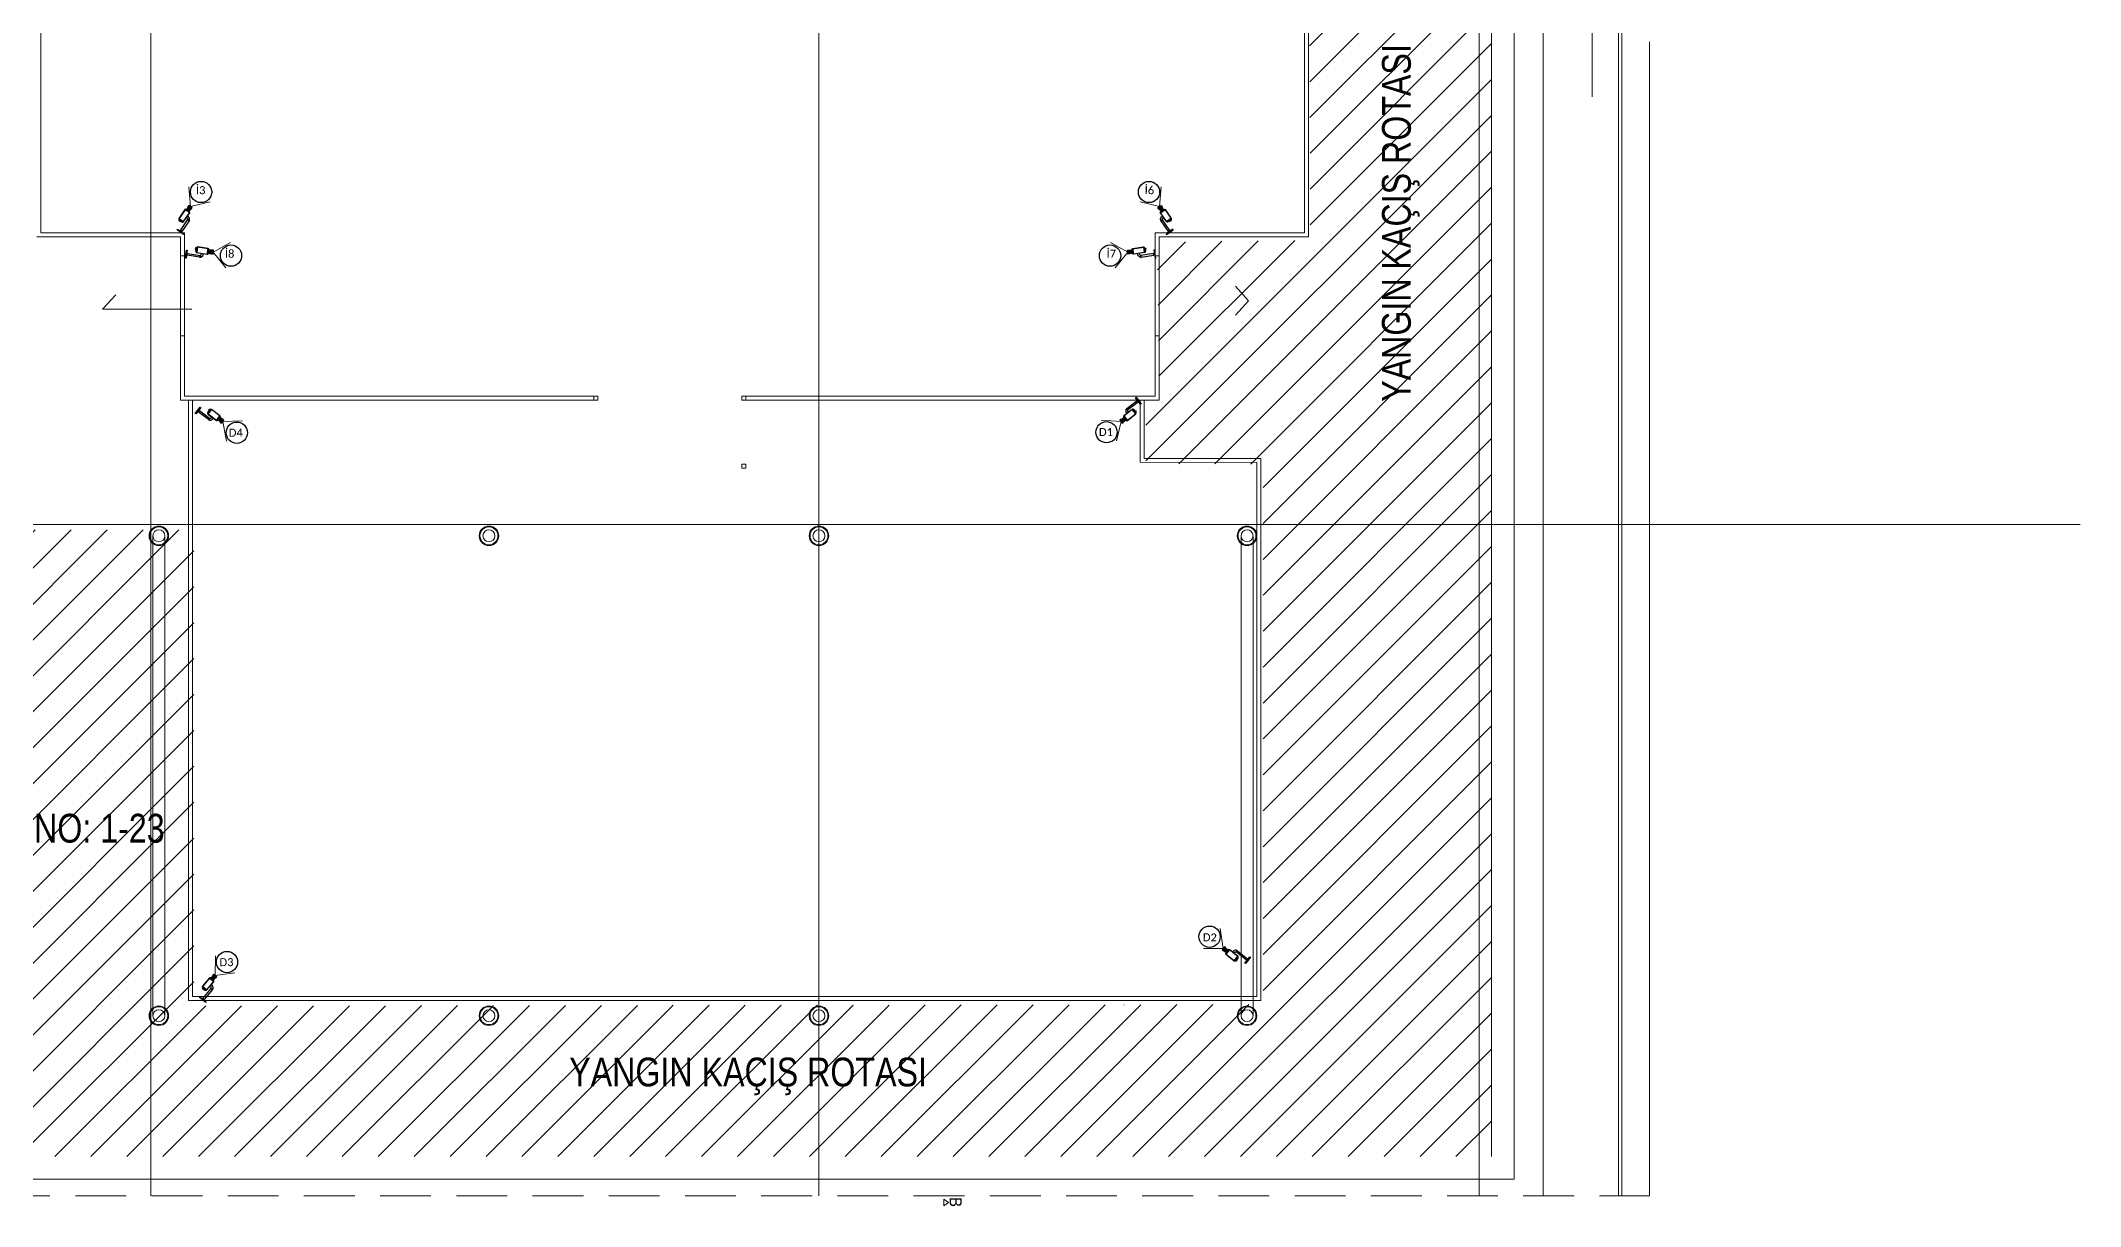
# Model space of a CAD drawing. Header units: millimetres. Extents: x -24 to 530668, y -246875 to -2983.
# Drawn here: x 377543 to 380092, y -216774 to -215317 of the extents above; entities that cross this region are included whole.
import ezdxf
from ezdxf.enums import TextEntityAlignment as Align

# ---------------------------------------------------------------- set-up
doc = ezdxf.new("R2010")
doc.units = ezdxf.units.MM
doc.linetypes.add('DASHED2', pattern=[9.525, 6.35, -3.175])
doc.linetypes.add('Dot & Dashed', pattern=[0.335139, 0.176389, -0.088194, 0, -0.070556])
doc.layers.get('0').update_dxf_attribs({"lineweight": 20})
for name, color, linetype in [('cctv', 3, 'Continuous'), ('SMATV', 4, 'Continuous'), ('wall_gyps', 45, 'Continuous')]:
    doc.layers.add(name, color=color, linetype=linetype)
for name, color, linetype, lineweight in [('T_elektrik', 10, 'Continuous', 9), ('t_tarama', 253, 'Continuous', 5), ('ölçü', 251, 'Continuous', 5)]:
    doc.layers.add(name, color=color, linetype=linetype, lineweight=lineweight)
doc.styles.get("Standard").update_dxf_attribs({"font": 'times.ttf', "height": 12})
doc.styles.add('txt_tur_1', font='arial.ttf', dxfattribs={"height": 1.5})
doc.styles.add('Ölçü50', font='calibri.ttf', dxfattribs={"width": 0.7})

# ---------------------------------------------------------------- blocks, each defined once
blk = doc.blocks.new('kam')
h = blk.add_hatch(color=1)
edge = h.paths.add_edge_path(flags=16)
edge.add_line((-3143.13, 8517.33), (-3143.83, 8517.33))
edge.add_ellipse((-3143.83, 8517.27), major_axis=(0.0426, 0.0426), ratio=1, start_angle=45, end_angle=135)
edge.add_line((-3143.89, 8517.27), (-3143.89, 8517.03))
edge.add_ellipse((-3143.83, 8517.03), major_axis=(0.0426, 0.0426), ratio=1, start_angle=135, end_angle=225)
edge.add_line((-3143.83, 8516.97), (-3143.13, 8516.97))
edge.add_ellipse((-3143.13, 8517.03), major_axis=(0.0426, 0.0426), ratio=1, start_angle=225, end_angle=315)
edge.add_line((-3143.07, 8517.03), (-3143.07, 8517.27))
edge.add_ellipse((-3143.13, 8517.27), major_axis=(0.0426, 0.0426), ratio=1, start_angle=315, end_angle=405)
edge = h.paths.add_edge_path()
edge.add_line((-3143.13, 8517.34), (-3143.83, 8517.34))
edge.add_ellipse((-3143.83, 8517.27), major_axis=(0.0495, 0.0495), ratio=1, start_angle=45, end_angle=135)
edge.add_line((-3143.9, 8517.27), (-3143.9, 8517.03))
edge.add_ellipse((-3143.83, 8517.03), major_axis=(0.0495, 0.0495), ratio=1, start_angle=135, end_angle=225)
edge.add_line((-3143.83, 8516.96), (-3143.13, 8516.96))
edge.add_ellipse((-3143.13, 8517.03), major_axis=(0.0495, 0.0495), ratio=1, start_angle=225, end_angle=315)
edge.add_line((-3143.06, 8517.03), (-3143.06, 8517.27))
edge.add_ellipse((-3143.13, 8517.27), major_axis=(0.0495, 0.0495), ratio=1, start_angle=315, end_angle=405)
for points in [[(-3143, 8517.25), (-3143.04, 8517.25), (-3143.04, 8517.05), (-3143, 8517.05)], [(-3142.75, 8517.28), (-3142.87, 8517.28), (-3142.87, 8517.02), (-3142.75, 8517.02)]]:
    blk.add_hatch(color=1).paths.add_polyline_path(points)
at = {"color": 1}
for p, q in [((-3143.9, 8517.25), (-3143.96, 8517.25)), ((-3143.96, 8517.25), (-3143.96, 8517.19)), ((-3143.96, 8517.19), (-3143.9, 8517.19)), ((-3143.9, 8517.16), (-3143.93, 8517.16)), ((-3143.93, 8517.16), (-3143.93, 8517.07)), ((-3143.93, 8517.07), (-3143.9, 8517.07)), ((-3143.9, 8517.27), (-3143.9, 8517.03)), ((-3143.89, 8517.27), (-3143.89, 8517.03)), ((-3143.83, 8517.34), (-3143.83, 8516.96)), ((-3143.13, 8517.34), (-3143.83, 8517.34)), ((-3143.13, 8517.33), (-3143.83, 8517.33)), ((-3143.83, 8516.97), (-3143.13, 8516.97)), ((-3143.83, 8516.96), (-3143.13, 8516.96)), ((-3143.13, 8516.96), (-3143.13, 8517.34)), ((-3143.07, 8517.03), (-3143.07, 8517.27)), ((-3143.06, 8517.03), (-3143.06, 8517.27)), ((-3143, 8517.25), (-3143.04, 8517.25)), ((-3143.04, 8517.25), (-3143.04, 8517.05)), ((-3143.04, 8517.05), (-3143, 8517.05)), ((-3143, 8517.05), (-3143, 8517.25)), ((-3142.89, 8517.26), (-3142.98, 8517.26)), ((-3142.98, 8517.26), (-3142.98, 8517.04)), ((-3142.89, 8517.24), (-3142.98, 8517.24)), ((-3142.89, 8517.21), (-3142.98, 8517.21)), ((-3142.89, 8517.18), (-3142.98, 8517.18)), ((-3142.89, 8517.15), (-3142.98, 8517.15)), ((-3142.89, 8517.12), (-3142.98, 8517.12)), ((-3142.89, 8517.1), (-3142.98, 8517.1)), ((-3142.89, 8517.07), (-3142.98, 8517.07)), ((-3142.98, 8517.04), (-3142.89, 8517.04)), ((-3142.89, 8517.04), (-3142.89, 8517.26)), ((-3142.75, 8517.28), (-3142.87, 8517.28)), ((-3142.87, 8517.28), (-3142.87, 8517.02)), ((-3142.87, 8517.02), (-3142.75, 8517.02)), ((-3142.75, 8517.02), (-3142.75, 8517.28))]:
    blk.add_line(p, q, dxfattribs=at)
for centre, major_axis, start_param, end_param in [((-3143.83, 8517.27), (0.0495, 0.0495), 0.785398, 2.356194), ((-3143.83, 8517.03), (0.0495, 0.0495), 2.356194, 3.926991), ((-3143.83, 8517.27), (0.0426, 0.0426), 0.785398, 2.356194), ((-3143.83, 8517.03), (0.0426, 0.0426), 2.356194, 3.926991), ((-3143.13, 8517.27), (0.0495, 0.0495), 5.497787, 7.068583), ((-3143.13, 8517.27), (0.0426, 0.0426), 5.497787, 7.068583), ((-3143.13, 8517.03), (0.0495, 0.0495), 3.926991, 5.497787), ((-3143.13, 8517.03), (0.0426, 0.0426), 3.926991, 5.497787)]:
    blk.add_ellipse(centre, major_axis=major_axis, ratio=1, start_param=start_param, end_param=end_param, dxfattribs=at)
blk = doc.blocks.new('kamera')
at = {"layer": 'cctv', "color": 1}
for p, q in [((-18.9, 10.6), (-19.9, 9.2)), ((-17, 9.2), (-18, 7.8))]:
    blk.add_line(p, q, dxfattribs=at)
for points in [[(-14.1, 11.6), (-13.8, 11.4), (-15.4, 9.2), (-15.6, 9.3)], [(-14, 11.2), (-14, 11.2), (-15.2, 9.3), (-15.2, 9.3)], [(-14, 11.2), (-0.8, 1.9), (-2.1, 0.1), (-15.2, 9.3)], [(2.1, 4.7), (2.9, 4.1), (-2.9, -4.1), (-3.7, -3.6)]]:
    blk.add_lwpolyline(points, close=True, dxfattribs=at)
for centre, radius, start, end in [((-16, 7.7), 4.08, 63.7243, 135.4103), ((-15.9, 7.5), 2.02, 79.4581, 124.8672)]:
    blk.add_arc(centre, radius, start, end, dxfattribs=at)
at = {"layer": 'SMATV', "color": 6, "linetype": 'Dot & Dashed', "extrusion": (0, 0, -1), "xscale": -18.97046912377849, "yscale": 18.97046910458119, "zscale": -18.97046912377849, "rotation": 215.1445265679582}
blk.add_blockref('kam', (-44226, 166452.3), dxfattribs=at)
blk = doc.blocks.new('SKDF')
at = {"layer": 't_tarama'}
h = blk.add_hatch(dxfattribs=at)
h.set_pattern_fill('ANSI31', color=256, scale=10)
h.set_pattern_definition([(45, (232299.487, -125028.596), (-22.45064, 22.45064), [])])
h.paths.add_polyline_path([(259409.8, -111696.1), (259838.2, -111696.1), (259838.2, -112291.4), (261174.6, -112289.6), (261174.6, -111613.9), (261028.2, -111613.6), (261028.2, -111534.1), (261044.7, -111534.1), (261042.4, -111336.5), (261233.7, -111334.1), (261231.4, -110772.4), (261585.9, -110772.8), (261585.9, -110972.6), (261460.2, -110972.6), (261460.2, -111846.1), (261460.2, -112479.8), (259409.8, -112479.8)])
h = blk.add_hatch(dxfattribs=at)
h.set_pattern_fill('ANSI31', color=256, scale=10)
h.set_pattern_definition([(45, (232299.487, -125028.596), (-22.45064, 22.45064), [])])
h.paths.add_polyline_path([(259409.8, -111696.1), (259838.2, -111696.1), (259838.2, -112291.4), (261174.6, -112289.6), (261174.6, -111613.9), (261028.2, -111613.6), (261028.2, -111534.1), (261044.7, -111534.1), (261042.4, -111336.5), (261233.7, -111334.1), (261231.4, -110772.4), (261585.9, -110772.8), (261585.9, -110972.6), (261460.2, -110972.6), (261460.2, -111846.1), (261460.2, -112479.8), (259409.8, -112479.8)])
for p, q in [((259784.5, -112528.6, -17966.2), (259784.5, -109266.3, -17966.2)), ((260619.5, -112528.6, -17966.2), (260619.5, -109266.3, -17966.2)), ((261444.5, -112528.6, -17966.2), (261444.5, -109266.3, -17966.2)), ((261524.5, -112528.6, -17966.2), (261524.5, -109266.3, -17966.2)), ((259647, -111324.7), (259646.9, -110773.6, 0)), ((261585.9, -110772.6, -17966.2), (261585.9, -111154.9, -17966.2)), ((261460.2, -112479.8, -17966.2), (261460.2, -110972.6, 0.6)), ((261618.9, -111060.1, -17966.2), (261618.9, -112528.6, -17966.2)), ((261622.9, -111063.2, -17966.2), (261622.9, -112528.6, -17966.2)), ((261657.7, -112528.6, -17966.3), (261657.7, -111085.9, -17967.5)), ((259821.6, -111329.7), (259642, -111329.7)), ((259647, -111324.7), (259826.6, -111324.7)), ((259724.1, -111420.5), (259740.6, -111402.3)), ((261156.4, -111409.9), (261139.9, -111391.7)), ((261156.4, -111409.9), (261139.9, -111428)), ((259835.6, -111420.5), (259724.1, -111420.5)), ((260338.2, -111529.1, 0), (259826.6, -111529.1, 0)), ((259831.6, -112284.5, 0), (259831.6, -111534.1, 0)), ((259836.6, -112279.5, 0), (259836.6, -111534.1, 0)), ((261039.7, -111529.1, 0), (260528.2, -111529.1, 0)), ((261021, -111534.1, 0), (261020.9, -111611.7, 0)), ((261021, -111534.1, 0), (261021, -111534.5)), ((261026, -111534.1, 0), (261025.9, -111606.8, 0)), ((261020.9, -111611.7, 0), (261166.6, -111612, 0)), ((261025.9, -111606.8, 0), (261171.6, -111607.1, 0)), ((261166.6, -111612, 0), (261166.6, -112279.5, 0)), ((261171.6, -111607.1, 0), (261171.6, -112284.5, 0)), ((258928.1, -111689.6, -17966.2), (262195.9, -111689.6, -17966.2)), ((261166.6, -112279.5, 0), (259836.6, -112279.5, 0)), ((261171.6, -112284.5, 0), (259831.6, -112284.5, 0)), ((261488.4, -112508, -17966.8), (259363.5, -112508, -17966.8)), ((260781.3, -112537.1), (260775.6, -112532.9)), ((260775.6, -112541.3), (260775.6, -112532.9)), ((260781.3, -112537.1), (260775.6, -112541.3))]:
    blk.add_line(p, q, dxfattribs=at)
at = {"layer": 't_tarama', "linetype": 'DASHED2', "ltscale": 10}
blk.add_line((258928.1, -112528.6, -17966.2), (261657.7, -112528.6, -17966.2), dxfattribs=at)
at = {"layer": 't_tarama'}
for points, elevation in [([(261488.4, -112508), (261488.4, -109865.4)], -17966.8), ([(261039.7, -111529.1), (261039.7, -111324.7)], 0), ([(261044.7, -111534.1), (261044.7, -111329.7)], 0), ([(259821.6, -111534.1), (260338.2, -111534.1)], 0), ([(260338.2, -111529.1), (260338.2, -111533.1)], 0), ([(261039.7, -111529.1), (260528.2, -111529.1)], 0), ([(260528.2, -111529.1), (260528.2, -111533.1)], 0), ([(260528.2, -111534.1), (261044.7, -111534.1)], 0), ([(261021, -111534.1), (261026, -111534.1)], 0)]:
    blk.add_lwpolyline(points, dxfattribs=dict(at, elevation=elevation))
for points in [[(261432, -110767.6), (261226.2, -110767.6), (261226.2, -111324.7)], [(261432, -110772.6), (261231.2, -110772.6), (261231.2, -111329.7)], [(259821.6, -111324.7), (259821.6, -111324.7)], [(259821.6, -111324.7), (259821.6, -111324.7)], [(259821.6, -111329.7), (259821.6, -111534.1)], [(259826.6, -111324.7), (259826.6, -111529.1)], [(261039.7, -111324.7), (261226.2, -111324.7)], [(261044.7, -111329.7), (261231.2, -111329.7)], [(259787, -112303.6), (259787, -111703.6)], [(259802, -112303.6), (259802, -111703.6)], [(261147, -111703.6), (261147, -112303.6)], [(261162, -111703.6), (261162, -112303.6)], [(261000.7, -112289.9), (261001, -112289.9)]]:
    blk.add_lwpolyline(points, dxfattribs=at)
blk.add_lwpolyline([(259821.6, -111353.5), (259826.6, -111353.5), (259826.6, -111453.5), (259821.6, -111453.5)], close=True, dxfattribs=at)
at = {"layer": 't_tarama', "elevation": 0}
for points in [[(261039.7, -111353.6), (261044.7, -111353.6), (261044.7, -111453.6), (261039.7, -111453.6)], [(260343.2, -111529.1), (260343.2, -111534.1), (260338.2, -111534.1), (260338.2, -111529.1)], [(260528.2, -111529.1), (260528.2, -111534.1), (260523.2, -111534.1), (260523.2, -111529.1)], [(260528.2, -111614.1), (260528.2, -111619.1), (260523.2, -111619.1), (260523.2, -111614.1)]]:
    blk.add_lwpolyline(points, close=True, dxfattribs=at)
at = {"layer": 't_tarama'}
for centre, radius in [((259794.5, -111703.6), 12.2), ((259794.5, -111703.6), 11.2), ((259794.5, -111703.6), 7.5), ((260207, -111703.6), 12.2), ((260207, -111703.6), 11.2), ((260207, -111703.6), 7.5), ((260619.5, -111703.6), 12.2), ((260619.5, -111703.6), 11.2), ((260619.5, -111703.6), 7.5), ((261154.5, -111703.6), 12.2), ((261154.5, -111703.6), 11.2), ((261154.5, -111703.6), 7.5), ((259794.5, -112303.6), 12.2), ((259794.5, -112303.6), 11.2), ((259794.5, -112303.6), 7.5), ((260207, -112303.6), 12.2), ((260207, -112303.6), 11.2), ((260207, -112303.6), 7.5), ((260619.5, -112303.6), 12.2), ((260619.5, -112303.6), 11.2), ((260619.5, -112303.6), 7.5), ((261154.5, -112303.6), 12.2), ((261154.5, -112303.6), 11.2), ((261154.5, -112303.6), 7.5)]:
    blk.add_circle(centre, radius, dxfattribs=at)
at = {"layer": 't_tarama', "insert": (261323.2, -111536.1, 0), "char_height": 36, "width": 518.455, "attachment_point": 1, "rotation": 90}
blk.add_mtext('{\\fArial|b0|i0|c162|p34;\\W0.8;YANGIN KAÇIŞ ROTASI}', dxfattribs=at)
at = {"layer": 't_tarama', "char_height": 36, "attachment_point": 1}
for s, insert, width in [('{\\fArial|b0|i0|c238|p34;\\W0.8;KONTRAT NO:\\fArial|b0|i0|c162|p34; 1-23}', (259435.1, -112051.2, 0), 1137.259), ('{\\fArial|b0|i0|c162|p34;\\W0.8;YANGIN KAÇIŞ ROTASI}', (260307.4, -112356, 0), 518.455)]:
    blk.add_mtext(s, dxfattribs=dict(at, insert=insert, width=width))
at = {"layer": 't_tarama', "insert": (260782.9, -112542.8, 0), "char_height": 15, "width": 84.413, "attachment_point": 9, "rotation": 270, "style": 'Ölçü50'}
blk.add_mtext('{\\fLucida Sans Unicode|b0|i0|c162|p34;\\W1;B}', dxfattribs=at)
at = {"layer": 't_tarama', "style": 'txt_tur_1'}
for tag, p in [('19S', (258900.9, -109894, -17966.2)), ('20T', (258887.5, -110719, -17966.2)), ('21U', (258887.5, -111705, -17966.2)), ('22V', (258887.5, -112544, -17966.2))]:
    blk.add_attdef(tag, text='', height=30, dxfattribs=at).set_placement(p, align=Align.CENTER)
blk = doc.blocks.new('CAM')
at = {"layer": 'T_elektrik'}
for p, q in [((259764.3, -115273.6, -98566.1), (259762.4, -115249, -98566.1)), ((260975.5, -115273.6, -98566.1), (260977.5, -115249, -98566.1)), ((259764.3, -115273.6, -98566.1), (259788.7, -115267.9, -98566.1)), ((260975.5, -115273.6, -98566.1), (260951.2, -115267.9, -98566.1)), ((259792.8, -115330.9, 0), (259814.2, -115318.5, 0)), ((259792.8, -115330.9, 0), (259808.5, -115350.4, 0)), ((260935.7, -115330.9, 0), (260914.3, -115318.5, 0)), ((260935.7, -115330.9, 0), (260920, -115350.4, 0)), ((259804.6, -115542.5), (259829.3, -115541.6)), ((259804.6, -115542.5), (259809.3, -115567.1)), ((260927.4, -115542.6), (260902.5, -115540.6)), ((260927.4, -115542.6), (260921.7, -115566.7)), ((261055.2, -116201.1), (261051.2, -116176.4)), ((261055.2, -116201.1), (261030.5, -116201.3)), ((259795.1, -116235), (259795.4, -116210.3)), ((259795.1, -116235), (259819.8, -116231.6))]:
    blk.add_line(p, q, dxfattribs=at)
at = {"layer": 'wall_gyps', "color": 2}
for centre in [(259777.6, -115255.5, -98566.1), (260962.3, -115255.5, -98566.1), (259814.9, -115335, 0), (260913.6, -115335, 0), (259822.2, -115556.5), (260909.2, -115555.8), (261038, -116186.6), (259809.9, -116218.2)]:
    blk.add_circle(centre, 13.3, dxfattribs=at)
for p, rotation in [((259751.6, -115305.6, -98566.1), 270.6261801891121), ((259758.5, -115333.1, 0), 206.1823382242412), ((260949.3, -115516.2), 72.78241769145399), ((259773.3, -115528.4), 178.2157640128872), ((261086.1, -116216.1), 356.6264298566083), ((259779.5, -116265.7), 265.4069884222542)]:
    blk.add_blockref('kamera', p, dxfattribs=dict(rotation=rotation))
at = {"xscale": -1}
for p, rotation in [((260988.3, -115305.6, -98566.1), 89.37381981088802), ((260970, -115333.1, 0), 153.8176617757589)]:
    blk.add_blockref('kamera', p, dxfattribs=dict(at, rotation=rotation))
at = {"layer": 'ölçü'}
blk.add_blockref('SKDF', (-69.7, -3981.7), dxfattribs=at)
at = {"layer": 'wall_gyps', "color": 1, "char_height": 10}
for s, insert, attachment_point, rotation in [('{\\fCalibri|b0|i0|c0|p34;İ\\fCalibri|b0|i0|c162|p34;3}', (259782.9, -115248.2), 3, 0.5525), ('{\\fCalibri|b0|i0|c0|p34;İ\\fCalibri|b0|i0|c162|p34;6}', (260957, -115248.2), 1, 359.4475), ('{\\fCalibri|b0|i0|c0|p34;İ\\fCalibri|b0|i0|c162|p34;8}', (259819.2, -115327.7, 98566.1), 3, 359.6441), ('{\\fCalibri|b0|i0|c0|p34;İ\\fCalibri|b0|i0|c162|p34;7}', (260909.3, -115327.7, 98566.1), 1, 0.3559), ('{\\fCalibri|b0|i0|c162|p34;D4}', (259829.6, -115551.4, 98566.1), 3, 0.2853), ('{\\fCalibri|b0|i0|c162|p34;D1}', (260917.2, -115550.5, 98566.1), 3, 0.2853), ('\\pt2.5777;{\\fCalibri|b0|i0|c162|p34;D2}', (261047.2, -116182.5, 98566.1), 3, 359.0502), ('{\\fCalibri|b0|i0|c162|p34;D3}', (259818, -116213.3, 98566.1), 3, 0.2853)]:
    blk.add_mtext_dynamic_manual_height_columns(s, width=9.506, gutter_width=12.5, heights=[0], dxfattribs=dict(at, insert=insert, attachment_point=attachment_point, rotation=rotation))

msp = doc.modelspace()

# ---------------------------------------------------------------- block references
at = {"layer": 't_tarama'}
msp.add_blockref('CAM', (117965.47, -100250.319), dxfattribs=at)

doc.saveas('drawing.dxf')
